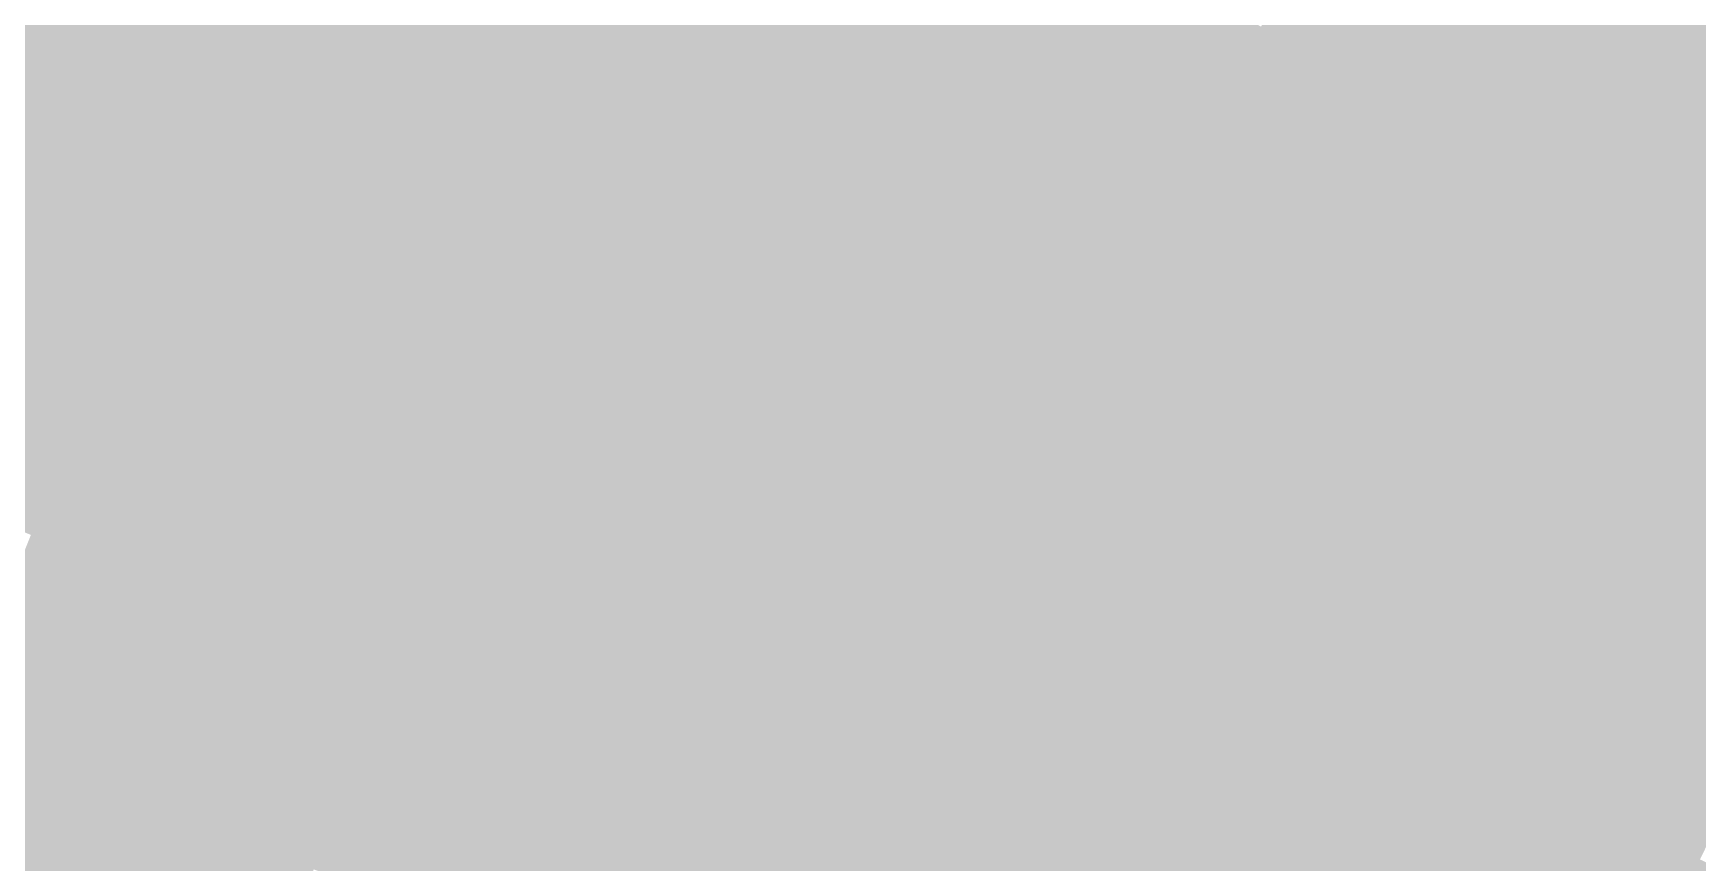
# Model space of a CAD drawing. Header units: inches. Extents: x -266 to 784, y -170 to 213.
# Drawn here: x -143.16 to -113.04, y 53.39 to 68.39 of the extents above; entities that cross this region are included whole.
import ezdxf

# ---------------------------------------------------------------- set-up
doc = ezdxf.new("R2010")
doc.units = ezdxf.units.IN
doc.header["$MEASUREMENT"] = 0

msp = doc.modelspace()

# ---------------------------------------------------------------- linework, layer by layer
at = {"color": 119, "true_color": 0x254c3a}
msp.add_solid([(-135.770094, 68.340922), (-136.663318, 68.790533), (-134.052032, 71.652304), (-134.933953, 72.123701)], dxfattribs=at)
at = {"color": 250, "true_color": 0x162e24}
msp.add_solid([(-143.734298, 67.98126), (-144.638287, 68.408815), (-142.022664, 71.488201), (-142.915888, 71.937813)], dxfattribs=at)
at = {"color": 107, "true_color": 0x346a50}
msp.add_solid([(-127.878583, 68.352527), (-128.760505, 68.823924), (-126.162614, 71.470238), (-127.032701, 71.963136)], dxfattribs=at)
at = {"color": 115, "true_color": 0x4e9d73}
msp.add_solid([(-114.077905, 68.375665), (-114.935634, 68.889768), (-112.365524, 71.154683), (-113.210378, 71.689681)], dxfattribs=at)
at = {"color": 250, "true_color": 0x193227}
msp.add_solid([(-142.830308, 67.553705), (-143.734298, 67.98126), (-141.12944, 71.03859), (-142.022664, 71.488201)], dxfattribs=at)
at = {"color": 119, "true_color": 0x28503d}
msp.add_solid([(-134.876869, 67.891311), (-135.770094, 68.340922), (-133.170111, 71.180907), (-134.052032, 71.652304)], dxfattribs=at)
at = {"color": 107, "true_color": 0x366e53}
msp.add_solid([(-126.996662, 67.88113), (-127.878583, 68.352527), (-125.292527, 70.97734), (-126.162614, 71.470238)], dxfattribs=at)
at = {"color": 117, "true_color": 0x438865}
msp.add_solid([(-120.072005, 68.019951), (-120.942092, 68.512849), (-118.366548, 70.946179), (-119.224277, 71.460281)], dxfattribs=at)
at = {"color": 129, "true_color": 0x2a5441}
msp.add_solid([(-133.983645, 67.441699), (-134.876869, 67.891311), (-132.28819, 70.709511), (-133.170111, 71.180907)], dxfattribs=at)
at = {"color": 115, "true_color": 0x50a176}
msp.add_solid([(-113.220177, 67.861562), (-114.077905, 68.375665), (-111.520671, 70.619686), (-112.365524, 71.154683)], dxfattribs=at)
at = {"color": 99, "true_color": 0x1b362a}
msp.add_solid([(-141.926319, 67.12615), (-142.830308, 67.553705), (-140.236215, 70.588979), (-141.12944, 71.03859)], dxfattribs=at)
at = {"color": 107, "true_color": 0x397256}
msp.add_solid([(-126.114741, 67.409733), (-126.996662, 67.88113), (-124.42244, 70.484441), (-125.292527, 70.97734)], dxfattribs=at)
at = {"color": 127, "true_color": 0x458c68}
msp.add_solid([(-119.201918, 67.527052), (-120.072005, 68.019951), (-117.50882, 70.432076), (-118.366548, 70.946179)], dxfattribs=at)
at = {"color": 109, "true_color": 0x1d3b2e}
for points in [[(-141.02233, 66.698595), (-141.926319, 67.12615), (-139.342991, 70.139367), (-140.236215, 70.588979)], [(-142.616722, 63.217645), (-143.530932, 63.622886), (-141.02233, 66.698595), (-141.926319, 67.12615)]]:
    msp.add_solid(points, dxfattribs=at)
at = {"color": 129, "true_color": 0x2c5944}
msp.add_solid([(-133.090421, 66.992088), (-133.983645, 67.441699), (-131.406268, 70.238114), (-132.28819, 70.709511)], dxfattribs=at)
at = {"color": 117, "true_color": 0x3b765a}
msp.add_solid([(-125.23282, 66.938337), (-126.114741, 67.409733), (-123.552353, 69.991543), (-124.42244, 70.484441)], dxfattribs=at)
at = {"color": 115, "true_color": 0x52a579}
msp.add_solid([(-112.362448, 67.347459), (-113.220177, 67.861562), (-110.675817, 70.084688), (-111.520671, 70.619686)], dxfattribs=at)
at = {"color": 129, "true_color": 0x2e5d47}
msp.add_solid([(-132.197197, 66.542477), (-133.090421, 66.992088), (-130.524347, 69.766717), (-131.406268, 70.238114)], dxfattribs=at)
at = {"color": 115, "true_color": 0x48906b}
msp.add_solid([(-118.331831, 67.034154), (-119.201918, 67.527052), (-116.651091, 69.917973), (-117.50882, 70.432076)], dxfattribs=at)
at = {"color": 109, "true_color": 0x1f3f31}
msp.add_solid([(-140.11834, 66.271039), (-141.02233, 66.698595), (-138.449767, 69.689756), (-139.342991, 70.139367)], dxfattribs=at)
at = {"color": 117, "true_color": 0x3d7b5d}
msp.add_solid([(-124.350898, 66.46694), (-125.23282, 66.938337), (-122.682266, 69.498645), (-123.552353, 69.991543)], dxfattribs=at)
at = {"color": 115, "true_color": 0x4a946e}
msp.add_solid([(-117.461744, 66.541256), (-118.331831, 67.034154), (-115.793362, 69.40387), (-116.651091, 69.917973)], dxfattribs=at)
at = {"color": 109, "true_color": 0x214334}
msp.add_solid([(-139.214351, 65.843484), (-140.11834, 66.271039), (-137.556542, 69.240145), (-138.449767, 69.689756)], dxfattribs=at)
at = {"color": 139, "true_color": 0x30614b}
msp.add_solid([(-131.303972, 66.092865), (-132.197197, 66.542477), (-129.642426, 69.29532), (-130.524347, 69.766717)], dxfattribs=at)
at = {"color": 139, "true_color": 0x32654e}
msp.add_solid([(-130.410748, 65.643254), (-131.303972, 66.092865), (-128.760505, 68.823924), (-129.642426, 69.29532)], dxfattribs=at)
at = {"color": 117, "true_color": 0x3f7f60}
msp.add_solid([(-123.468977, 65.995543), (-124.350898, 66.46694), (-121.812179, 69.005747), (-122.682266, 69.498645)], dxfattribs=at)
at = {"color": 115, "true_color": 0x4c9972}
msp.add_solid([(-116.591657, 66.048358), (-117.461744, 66.541256), (-114.935634, 68.889768), (-115.793362, 69.40387)], dxfattribs=at)
at = {"color": 119, "true_color": 0x234838}
msp.add_solid([(-138.310362, 65.415929), (-139.214351, 65.843484), (-136.663318, 68.790533), (-137.556542, 69.240145)], dxfattribs=at)
at = {"color": 117, "true_color": 0x418363}
msp.add_solid([(-122.587056, 65.524146), (-123.468977, 65.995543), (-120.942092, 68.512849), (-121.812179, 69.005747)], dxfattribs=at)
at = {"color": 119, "true_color": 0x254c3b}
msp.add_solid([(-137.406373, 64.988374), (-138.310362, 65.415929), (-135.770094, 68.340922), (-136.663318, 68.790533)], dxfattribs=at)
at = {"color": 107, "true_color": 0x346a51}
msp.add_solid([(-129.517524, 65.193643), (-130.410748, 65.643254), (-127.878583, 68.352527), (-128.760505, 68.823924)], dxfattribs=at)
at = {"color": 115, "true_color": 0x4e9d75}
msp.add_solid([(-115.72157, 65.55546), (-116.591657, 66.048358), (-114.077905, 68.375665), (-114.935634, 68.889768)], dxfattribs=at)
at = {"color": 117, "true_color": 0x438866}
msp.add_solid([(-121.705134, 65.05275), (-122.587056, 65.524146), (-120.072005, 68.019951), (-120.942092, 68.512849)], dxfattribs=at)
at = {"color": 115, "true_color": 0x50a178}
msp.add_solid([(-114.851483, 65.062561), (-115.72157, 65.55546), (-113.220177, 67.861562), (-114.077905, 68.375665)], dxfattribs=at)
at = {"color": 129, "true_color": 0x28503e}
msp.add_solid([(-136.502383, 64.560819), (-137.406373, 64.988374), (-134.876869, 67.891311), (-135.770094, 68.340922)], dxfattribs=at)
at = {"color": 107, "true_color": 0x366e54}
msp.add_solid([(-128.624299, 64.744031), (-129.517524, 65.193643), (-126.996662, 67.88113), (-127.878583, 68.352527)], dxfattribs=at)
at = {"color": 250, "true_color": 0x193228}
msp.add_solid([(-144.445141, 64.028128), (-145.359351, 64.433369), (-142.830308, 67.553705), (-143.734298, 67.98126)], dxfattribs=at)
at = {"color": 129, "true_color": 0x2a5442}
msp.add_solid([(-135.598394, 64.133264), (-136.502383, 64.560819), (-133.983645, 67.441699), (-134.876869, 67.891311)], dxfattribs=at)
at = {"color": 117, "true_color": 0x397258}
msp.add_solid([(-127.731075, 64.29442), (-128.624299, 64.744031), (-126.114741, 67.409733), (-126.996662, 67.88113)], dxfattribs=at)
at = {"color": 127, "true_color": 0x458c6a}
msp.add_solid([(-120.823213, 64.581353), (-121.705134, 65.05275), (-119.201918, 67.527052), (-120.072005, 68.019951)], dxfattribs=at)
at = {"color": 115, "true_color": 0x52a57b}
msp.add_solid([(-113.981396, 64.569663), (-114.851483, 65.062561), (-112.362448, 67.347459), (-113.220177, 67.861562)], dxfattribs=at)
at = {"color": 109, "true_color": 0x1b362b}
msp.add_solid([(-143.530932, 63.622886), (-144.445141, 64.028128), (-141.926319, 67.12615), (-142.830308, 67.553705)], dxfattribs=at)
at = {"color": 115, "true_color": 0x48906d}
msp.add_solid([(-119.941292, 64.109956), (-120.823213, 64.581353), (-118.331831, 67.034154), (-119.201918, 67.527052)], dxfattribs=at)
at = {"color": 129, "true_color": 0x2c5945}
msp.add_solid([(-134.694405, 63.705709), (-135.598394, 64.133264), (-133.090421, 66.992088), (-133.983645, 67.441699)], dxfattribs=at)
at = {"color": 117, "true_color": 0x3b765b}
msp.add_solid([(-126.837851, 63.844809), (-127.731075, 64.29442), (-125.23282, 66.938337), (-126.114741, 67.409733)], dxfattribs=at)
at = {"color": 125, "true_color": 0x54aa7e}
msp.add_solid([(-113.111309, 64.076765), (-113.981396, 64.569663), (-111.504719, 66.833357), (-112.362448, 67.347459)], dxfattribs=at)
at = {"color": 139, "true_color": 0x2e5d48}
msp.add_solid([(-133.790415, 63.278154), (-134.694405, 63.705709), (-132.197197, 66.542477), (-133.090421, 66.992088)], dxfattribs=at)
at = {"color": 117, "true_color": 0x3d7b5e}
msp.add_solid([(-125.944626, 63.395197), (-126.837851, 63.844809), (-124.350898, 66.46694), (-125.23282, 66.938337)], dxfattribs=at)
at = {"color": 115, "true_color": 0x4a9470}
msp.add_solid([(-119.059371, 63.638559), (-119.941292, 64.109956), (-117.461744, 66.541256), (-118.331831, 67.034154)], dxfattribs=at)
at = {"color": 109, "true_color": 0x1f3f32}
for points in [[(-141.702512, 62.812404), (-142.616722, 63.217645), (-140.11834, 66.271039), (-141.02233, 66.698595)], [(-143.201328, 59.315932), (-144.125207, 59.698615), (-141.702512, 62.812404), (-142.616722, 63.217645)]]:
    msp.add_solid(points, dxfattribs=at)
at = {"color": 125, "true_color": 0x56ae82}
msp.add_solid([(-112.241222, 63.583867), (-113.111309, 64.076765), (-110.646991, 66.319254), (-111.504719, 66.833357)], dxfattribs=at)
at = {"color": 119, "true_color": 0x214335}
msp.add_solid([(-140.788302, 62.407162), (-141.702512, 62.812404), (-139.214351, 65.843484), (-140.11834, 66.271039)], dxfattribs=at)
at = {"color": 139, "true_color": 0x30614c}
msp.add_solid([(-132.886426, 62.850599), (-133.790415, 63.278154), (-131.303972, 66.092865), (-132.197197, 66.542477)], dxfattribs=at)
at = {"color": 117, "true_color": 0x3f7f62}
msp.add_solid([(-125.051402, 62.945586), (-125.944626, 63.395197), (-123.468977, 65.995543), (-124.350898, 66.46694)], dxfattribs=at)
at = {"color": 115, "true_color": 0x4c9973}
msp.add_solid([(-118.177449, 63.167163), (-119.059371, 63.638559), (-116.591657, 66.048358), (-117.461744, 66.541256)], dxfattribs=at)
at = {"color": 139, "true_color": 0x32654f}
msp.add_solid([(-131.982437, 62.423044), (-132.886426, 62.850599), (-130.410748, 65.643254), (-131.303972, 66.092865)], dxfattribs=at)
at = {"color": 117, "true_color": 0x418365}
msp.add_solid([(-124.158178, 62.495975), (-125.051402, 62.945586), (-122.587056, 65.524146), (-123.468977, 65.995543)], dxfattribs=at)
at = {"color": 115, "true_color": 0x4e9d77}
msp.add_solid([(-117.295528, 62.695766), (-118.177449, 63.167163), (-115.72157, 65.55546), (-116.591657, 66.048358)], dxfattribs=at)
at = {"color": 119, "true_color": 0x234839}
for points in [[(-139.874093, 62.001921), (-140.788302, 62.407162), (-138.310362, 65.415929), (-139.214351, 65.843484)], [(-141.353568, 58.550565), (-142.277448, 58.933249), (-139.874093, 62.001921), (-140.788302, 62.407162)]]:
    msp.add_solid(points, dxfattribs=at)
at = {"color": 119, "true_color": 0x254c3c}
msp.add_solid([(-138.959883, 61.59668), (-139.874093, 62.001921), (-137.406373, 64.988374), (-138.310362, 65.415929)], dxfattribs=at)
at = {"color": 107, "true_color": 0x346a52}
msp.add_solid([(-131.078447, 61.995489), (-131.982437, 62.423044), (-129.517524, 65.193643), (-130.410748, 65.643254)], dxfattribs=at)
at = {"color": 127, "true_color": 0x438868}
msp.add_solid([(-123.264954, 62.046364), (-124.158178, 62.495975), (-121.705134, 65.05275), (-122.587056, 65.524146)], dxfattribs=at)
at = {"color": 115, "true_color": 0x50a17a}
msp.add_solid([(-116.413607, 62.224369), (-117.295528, 62.695766), (-114.851483, 65.062561), (-115.72157, 65.55546)], dxfattribs=at)
at = {"color": 107, "true_color": 0x366e56}
msp.add_solid([(-130.174458, 61.567933), (-131.078447, 61.995489), (-128.624299, 64.744031), (-129.517524, 65.193643)], dxfattribs=at)
at = {"color": 125, "true_color": 0x52a57d}
msp.add_solid([(-115.531686, 61.752973), (-116.413607, 62.224369), (-113.981396, 64.569663), (-114.851483, 65.062561)], dxfattribs=at)
at = {"color": 129, "true_color": 0x28503f}
msp.add_solid([(-138.045673, 61.191438), (-138.959883, 61.59668), (-136.502383, 64.560819), (-137.406373, 64.988374)], dxfattribs=at)
at = {"color": 127, "true_color": 0x458c6b}
msp.add_solid([(-122.371729, 61.596752), (-123.264954, 62.046364), (-120.823213, 64.581353), (-121.705134, 65.05275)], dxfattribs=at)
at = {"color": 129, "true_color": 0x2a5443}
msp.add_solid([(-137.131463, 60.786197), (-138.045673, 61.191438), (-135.598394, 64.133264), (-136.502383, 64.560819)], dxfattribs=at)
at = {"color": 117, "true_color": 0x397259}
msp.add_solid([(-129.270469, 61.140378), (-130.174458, 61.567933), (-127.731075, 64.29442), (-128.624299, 64.744031)], dxfattribs=at)
at = {"color": 115, "true_color": 0x48906f}
msp.add_solid([(-121.478505, 61.147141), (-122.371729, 61.596752), (-119.941292, 64.109956), (-120.823213, 64.581353)], dxfattribs=at)
at = {"color": 125, "true_color": 0x54aa80}
msp.add_solid([(-114.649764, 61.281576), (-115.531686, 61.752973), (-113.111309, 64.076765), (-113.981396, 64.569663)], dxfattribs=at)
at = {"color": 117, "true_color": 0x3b765c}
msp.add_solid([(-128.36648, 60.712823), (-129.270469, 61.140378), (-126.837851, 63.844809), (-127.731075, 64.29442)], dxfattribs=at)
at = {"color": 129, "true_color": 0x2c5946}
msp.add_solid([(-136.217254, 60.380956), (-137.131463, 60.786197), (-134.694405, 63.705709), (-135.598394, 64.133264)], dxfattribs=at)
at = {"color": 115, "true_color": 0x4a9472}
msp.add_solid([(-120.585281, 60.69753), (-121.478505, 61.147141), (-119.059371, 63.638559), (-119.941292, 64.109956)], dxfattribs=at)
at = {"color": 125, "true_color": 0x56ae84}
msp.add_solid([(-113.767843, 60.810179), (-114.649764, 61.281576), (-112.241222, 63.583867), (-113.111309, 64.076765)], dxfattribs=at)
at = {"color": 109, "true_color": 0x1d3b2f}
msp.add_solid([(-144.125207, 59.698615), (-145.049087, 60.081299), (-142.616722, 63.217645), (-143.530932, 63.622886)], dxfattribs=at)
at = {"color": 139, "true_color": 0x2e5d49}
msp.add_solid([(-135.303044, 59.975714), (-136.217254, 60.380956), (-133.790415, 63.278154), (-134.694405, 63.705709)], dxfattribs=at)
at = {"color": 117, "true_color": 0x3d7b60}
msp.add_solid([(-127.46249, 60.285268), (-128.36648, 60.712823), (-125.944626, 63.395197), (-126.837851, 63.844809)], dxfattribs=at)
at = {"color": 115, "true_color": 0x4c9975}
msp.add_solid([(-119.692056, 60.247918), (-120.585281, 60.69753), (-118.177449, 63.167163), (-119.059371, 63.638559)], dxfattribs=at)
at = {"color": 125, "true_color": 0x59b287}
msp.add_solid([(-112.885922, 60.338782), (-113.767843, 60.810179), (-111.371135, 63.090969), (-112.241222, 63.583867)], dxfattribs=at)
at = {"color": 139, "true_color": 0x30614d}
msp.add_solid([(-134.388834, 59.570473), (-135.303044, 59.975714), (-132.886426, 62.850599), (-133.790415, 63.278154)], dxfattribs=at)
at = {"color": 117, "true_color": 0x3f7f63}
msp.add_solid([(-126.558501, 59.857713), (-127.46249, 60.285268), (-125.051402, 62.945586), (-125.944626, 63.395197)], dxfattribs=at)
at = {"color": 115, "true_color": 0x4e9d78}
msp.add_solid([(-118.798832, 59.798307), (-119.692056, 60.247918), (-117.295528, 62.695766), (-118.177449, 63.167163)], dxfattribs=at)
at = {"color": 119, "true_color": 0x214336}
msp.add_solid([(-142.277448, 58.933249), (-143.201328, 59.315932), (-140.788302, 62.407162), (-141.702512, 62.812404)], dxfattribs=at)
at = {"color": 139, "true_color": 0x326550}
msp.add_solid([(-133.474624, 59.165232), (-134.388834, 59.570473), (-131.982437, 62.423044), (-132.886426, 62.850599)], dxfattribs=at)
at = {"color": 117, "true_color": 0x418366}
msp.add_solid([(-125.654512, 59.430158), (-126.558501, 59.857713), (-124.158178, 62.495975), (-125.051402, 62.945586)], dxfattribs=at)
at = {"color": 125, "true_color": 0x50a17c}
msp.add_solid([(-117.905608, 59.348696), (-118.798832, 59.798307), (-116.413607, 62.224369), (-117.295528, 62.695766)], dxfattribs=at)
at = {"color": 107, "true_color": 0x346a54}
msp.add_solid([(-132.560415, 58.759991), (-133.474624, 59.165232), (-131.078447, 61.995489), (-131.982437, 62.423044)], dxfattribs=at)
at = {"color": 127, "true_color": 0x43886a}
msp.add_solid([(-124.750522, 59.002603), (-125.654512, 59.430158), (-123.264954, 62.046364), (-124.158178, 62.495975)], dxfattribs=at)
at = {"color": 127, "true_color": 0x458c6d}
msp.add_solid([(-123.846533, 58.575048), (-124.750522, 59.002603), (-122.371729, 61.596752), (-123.264954, 62.046364)], dxfattribs=at)
at = {"color": 125, "true_color": 0x52a57f}
msp.add_solid([(-117.012383, 58.899084), (-117.905608, 59.348696), (-115.531686, 61.752973), (-116.413607, 62.224369)], dxfattribs=at)
at = {"color": 119, "true_color": 0x254c3d}
msp.add_solid([(-140.429689, 58.167882), (-141.353568, 58.550565), (-138.959883, 61.59668), (-139.874093, 62.001921)], dxfattribs=at)
at = {"color": 107, "true_color": 0x366e57}
msp.add_solid([(-131.646205, 58.354749), (-132.560415, 58.759991), (-130.174458, 61.567933), (-131.078447, 61.995489)], dxfattribs=at)
at = {"color": 125, "true_color": 0x54aa82}
msp.add_solid([(-116.119159, 58.449473), (-117.012383, 58.899084), (-114.649764, 61.281576), (-115.531686, 61.752973)], dxfattribs=at)
at = {"color": 129, "true_color": 0x285040}
msp.add_solid([(-139.505809, 57.785198), (-140.429689, 58.167882), (-138.045673, 61.191438), (-138.959883, 61.59668)], dxfattribs=at)
at = {"color": 117, "true_color": 0x39725a}
msp.add_solid([(-130.731995, 57.949508), (-131.646205, 58.354749), (-129.270469, 61.140378), (-130.174458, 61.567933)], dxfattribs=at)
at = {"color": 115, "true_color": 0x489070}
msp.add_solid([(-122.942544, 58.147493), (-123.846533, 58.575048), (-121.478505, 61.147141), (-122.371729, 61.596752)], dxfattribs=at)
at = {"color": 129, "true_color": 0x2a5444}
msp.add_solid([(-138.58193, 57.402515), (-139.505809, 57.785198), (-137.131463, 60.786197), (-138.045673, 61.191438)], dxfattribs=at)
at = {"color": 117, "true_color": 0x3b765e}
msp.add_solid([(-129.817785, 57.544267), (-130.731995, 57.949508), (-128.36648, 60.712823), (-129.270469, 61.140378)], dxfattribs=at)
at = {"color": 115, "true_color": 0x4a9474}
msp.add_solid([(-122.038555, 57.719938), (-122.942544, 58.147493), (-120.585281, 60.69753), (-121.478505, 61.147141)], dxfattribs=at)
at = {"color": 125, "true_color": 0x56ae86}
msp.add_solid([(-115.225935, 57.999862), (-116.119159, 58.449473), (-113.767843, 60.810179), (-114.649764, 61.281576)], dxfattribs=at)
at = {"color": 129, "true_color": 0x2c5947}
msp.add_solid([(-137.65805, 57.019831), (-138.58193, 57.402515), (-136.217254, 60.380956), (-137.131463, 60.786197)], dxfattribs=at)
at = {"color": 117, "true_color": 0x3d7b61}
msp.add_solid([(-128.903576, 57.139025), (-129.817785, 57.544267), (-127.46249, 60.285268), (-128.36648, 60.712823)], dxfattribs=at)
at = {"color": 115, "true_color": 0x4c9977}
msp.add_solid([(-121.134565, 57.292383), (-122.038555, 57.719938), (-119.692056, 60.247918), (-120.585281, 60.69753)], dxfattribs=at)
at = {"color": 125, "true_color": 0x59b289}
msp.add_solid([(-114.332711, 57.55025), (-115.225935, 57.999862), (-112.885922, 60.338782), (-113.767843, 60.810179)], dxfattribs=at)
at = {"color": 139, "true_color": 0x2e5d4b}
msp.add_solid([(-136.734171, 56.637148), (-137.65805, 57.019831), (-135.303044, 59.975714), (-136.217254, 60.380956)], dxfattribs=at)
at = {"color": 117, "true_color": 0x3f7f65}
msp.add_solid([(-127.989366, 56.733784), (-128.903576, 57.139025), (-126.558501, 59.857713), (-127.46249, 60.285268)], dxfattribs=at)
at = {"color": 115, "true_color": 0x4e9d7a}
msp.add_solid([(-120.230576, 56.864827), (-121.134565, 57.292383), (-118.798832, 59.798307), (-119.692056, 60.247918)], dxfattribs=at)
at = {"color": 103, "true_color": 0x5bb68c}
msp.add_solid([(-113.439486, 57.100639), (-114.332711, 57.55025), (-112.004001, 59.867386), (-112.885922, 60.338782)], dxfattribs=at)
at = {"color": 139, "true_color": 0x30614e}
msp.add_solid([(-135.810291, 56.254465), (-136.734171, 56.637148), (-134.388834, 59.570473), (-135.303044, 59.975714)], dxfattribs=at)
at = {"color": 127, "true_color": 0x418368}
msp.add_solid([(-127.075156, 56.328543), (-127.989366, 56.733784), (-125.654512, 59.430158), (-126.558501, 59.857713)], dxfattribs=at)
at = {"color": 125, "true_color": 0x50a17e}
msp.add_solid([(-119.326587, 56.437272), (-120.230576, 56.864827), (-117.905608, 59.348696), (-118.798832, 59.798307)], dxfattribs=at)
at = {"color": 113, "true_color": 0x5dbb8f}
msp.add_solid([(-112.546262, 56.651028), (-113.439486, 57.100639), (-111.122079, 59.395989), (-112.004001, 59.867386)], dxfattribs=at)
at = {"color": 139, "true_color": 0x326551}
msp.add_solid([(-134.886412, 55.871781), (-135.810291, 56.254465), (-133.474624, 59.165232), (-134.388834, 59.570473)], dxfattribs=at)
at = {"color": 127, "true_color": 0x43886b}
msp.add_solid([(-126.160946, 55.923301), (-127.075156, 56.328543), (-124.750522, 59.002603), (-125.654512, 59.430158)], dxfattribs=at)
at = {"color": 125, "true_color": 0x52a581}
msp.add_solid([(-118.422597, 56.009717), (-119.326587, 56.437272), (-117.012383, 58.899084), (-117.905608, 59.348696)], dxfattribs=at)
at = {"color": 119, "true_color": 0x214337}
msp.add_solid([(-143.680891, 55.423836), (-144.613884, 55.783731), (-142.277448, 58.933249), (-143.201328, 59.315932)], dxfattribs=at)
at = {"color": 107, "true_color": 0x346a55}
msp.add_solid([(-133.962532, 55.489098), (-134.886412, 55.871781), (-132.560415, 58.759991), (-133.474624, 59.165232)], dxfattribs=at)
at = {"color": 119, "true_color": 0x23483a}
msp.add_solid([(-142.747898, 55.063941), (-143.680891, 55.423836), (-141.353568, 58.550565), (-142.277448, 58.933249)], dxfattribs=at)
at = {"color": 117, "true_color": 0x366e58}
msp.add_solid([(-133.038653, 55.106414), (-133.962532, 55.489098), (-131.646205, 58.354749), (-132.560415, 58.759991)], dxfattribs=at)
at = {"color": 127, "true_color": 0x458c6f}
msp.add_solid([(-125.246737, 55.51806), (-126.160946, 55.923301), (-123.846533, 58.575048), (-124.750522, 59.002603)], dxfattribs=at)
at = {"color": 125, "true_color": 0x54aa84}
msp.add_solid([(-117.518608, 55.582162), (-118.422597, 56.009717), (-116.119159, 58.449473), (-117.012383, 58.899084)], dxfattribs=at)
at = {"color": 129, "true_color": 0x254c3e}
msp.add_solid([(-141.814905, 54.704046), (-142.747898, 55.063941), (-140.429689, 58.167882), (-141.353568, 58.550565)], dxfattribs=at)
at = {"color": 115, "true_color": 0x489072}
msp.add_solid([(-124.332527, 55.112819), (-125.246737, 55.51806), (-122.942544, 58.147493), (-123.846533, 58.575048)], dxfattribs=at)
at = {"color": 125, "true_color": 0x56ae88}
msp.add_solid([(-116.614619, 55.154607), (-117.518608, 55.582162), (-115.225935, 57.999862), (-116.119159, 58.449473)], dxfattribs=at)
at = {"color": 129, "true_color": 0x285041}
msp.add_solid([(-140.881913, 54.344151), (-141.814905, 54.704046), (-139.505809, 57.785198), (-140.429689, 58.167882)], dxfattribs=at)
at = {"color": 117, "true_color": 0x39725c}
msp.add_solid([(-132.114773, 54.723731), (-133.038653, 55.106414), (-130.731995, 57.949508), (-131.646205, 58.354749)], dxfattribs=at)
at = {"color": 115, "true_color": 0x4a9475}
msp.add_solid([(-123.418317, 54.707577), (-124.332527, 55.112819), (-122.038555, 57.719938), (-122.942544, 58.147493)], dxfattribs=at)
at = {"color": 117, "true_color": 0x3b765f}
msp.add_solid([(-131.190894, 54.341047), (-132.114773, 54.723731), (-129.817785, 57.544267), (-130.731995, 57.949508)], dxfattribs=at)
at = {"color": 125, "true_color": 0x59b28b}
msp.add_solid([(-115.71063, 54.727052), (-116.614619, 55.154607), (-114.332711, 57.55025), (-115.225935, 57.999862)], dxfattribs=at)
at = {"color": 129, "true_color": 0x2a5445}
msp.add_solid([(-139.94892, 53.984255), (-140.881913, 54.344151), (-138.58193, 57.402515), (-139.505809, 57.785198)], dxfattribs=at)
at = {"color": 117, "true_color": 0x3d7b63}
msp.add_solid([(-130.267014, 53.958364), (-131.190894, 54.341047), (-128.903576, 57.139025), (-129.817785, 57.544267)], dxfattribs=at)
at = {"color": 115, "true_color": 0x4c9979}
msp.add_solid([(-122.504107, 54.302336), (-123.418317, 54.707577), (-121.134565, 57.292383), (-122.038555, 57.719938)], dxfattribs=at)
at = {"color": 113, "true_color": 0x5bb68e}
msp.add_solid([(-114.80664, 54.299497), (-115.71063, 54.727052), (-113.439486, 57.100639), (-114.332711, 57.55025)], dxfattribs=at)
at = {"color": 139, "true_color": 0x2c5948}
msp.add_solid([(-139.015927, 53.62436), (-139.94892, 53.984255), (-137.65805, 57.019831), (-138.58193, 57.402515)], dxfattribs=at)
at = {"color": 125, "true_color": 0x4e9d7c}
msp.add_solid([(-121.589898, 53.897095), (-122.504107, 54.302336), (-120.230576, 56.864827), (-121.134565, 57.292383)], dxfattribs=at)
at = {"color": 139, "true_color": 0x2e5d4c}
msp.add_solid([(-138.082934, 53.264465), (-139.015927, 53.62436), (-136.734171, 56.637148), (-137.65805, 57.019831)], dxfattribs=at)
at = {"color": 117, "true_color": 0x3f7f66}
msp.add_solid([(-129.343135, 53.575681), (-130.267014, 53.958364), (-127.989366, 56.733784), (-128.903576, 57.139025)], dxfattribs=at)
at = {"color": 113, "true_color": 0x5dbb92}
msp.add_solid([(-113.902651, 53.871942), (-114.80664, 54.299497), (-112.546262, 56.651028), (-113.439486, 57.100639)], dxfattribs=at)
at = {"color": 139, "true_color": 0x30614f}
msp.add_solid([(-137.149941, 52.90457), (-138.082934, 53.264465), (-135.810291, 56.254465), (-136.734171, 56.637148)], dxfattribs=at)
at = {"color": 127, "true_color": 0x418369}
msp.add_solid([(-128.419255, 53.192997), (-129.343135, 53.575681), (-127.075156, 56.328543), (-127.989366, 56.733784)], dxfattribs=at)
at = {"color": 125, "true_color": 0x50a180}
msp.add_solid([(-120.675688, 53.491853), (-121.589898, 53.897095), (-119.326587, 56.437272), (-120.230576, 56.864827)], dxfattribs=at)
at = {"color": 113, "true_color": 0x5fbf95}
msp.add_solid([(-112.998662, 53.444387), (-113.902651, 53.871942), (-111.653038, 56.201416), (-112.546262, 56.651028)], dxfattribs=at)
at = {"color": 127, "true_color": 0x43886d}
msp.add_solid([(-127.495375, 52.810314), (-128.419255, 53.192997), (-126.160946, 55.923301), (-127.075156, 56.328543)], dxfattribs=at)
at = {"color": 125, "true_color": 0x52a583}
msp.add_solid([(-119.761478, 53.086612), (-120.675688, 53.491853), (-118.422597, 56.009717), (-119.326587, 56.437272)], dxfattribs=at)
at = {"color": 139, "true_color": 0x326553}
msp.add_solid([(-136.216949, 52.544675), (-137.149941, 52.90457), (-134.886412, 55.871781), (-135.810291, 56.254465)], dxfattribs=at)
at = {"color": 107, "true_color": 0x346a56}
msp.add_solid([(-135.283956, 52.18478), (-136.216949, 52.544675), (-133.962532, 55.489098), (-134.886412, 55.871781)], dxfattribs=at)
at = {"color": 127, "true_color": 0x458c70}
msp.add_solid([(-126.571496, 52.42763), (-127.495375, 52.810314), (-125.246737, 55.51806), (-126.160946, 55.923301)], dxfattribs=at)
at = {"color": 125, "true_color": 0x54aa86}
msp.add_solid([(-118.847268, 52.681371), (-119.761478, 53.086612), (-117.518608, 55.582162), (-118.422597, 56.009717)], dxfattribs=at)
at = {"color": 119, "true_color": 0x23483b}
msp.add_solid([(-144.056242, 51.544148), (-144.997786, 51.881037), (-142.747898, 55.063941), (-143.680891, 55.423836)], dxfattribs=at)
at = {"color": 117, "true_color": 0x366e5a}
msp.add_solid([(-134.350963, 51.824885), (-135.283956, 52.18478), (-133.038653, 55.106414), (-133.962532, 55.489098)], dxfattribs=at)
at = {"color": 115, "true_color": 0x489074}
msp.add_solid([(-125.647616, 52.044947), (-126.571496, 52.42763), (-124.332527, 55.112819), (-125.246737, 55.51806)], dxfattribs=at)
at = {"color": 125, "true_color": 0x56ae8a}
msp.add_solid([(-117.933058, 52.27613), (-118.847268, 52.681371), (-116.614619, 55.154607), (-117.518608, 55.582162)], dxfattribs=at)
at = {"color": 125, "true_color": 0x59b28d}
msp.add_solid([(-117.018849, 51.870888), (-117.933058, 52.27613), (-115.71063, 54.727052), (-116.614619, 55.154607)], dxfattribs=at)
at = {"color": 129, "true_color": 0x254c3f}
msp.add_solid([(-143.114698, 51.207258), (-144.056242, 51.544148), (-141.814905, 54.704046), (-142.747898, 55.063941)], dxfattribs=at)
at = {"color": 117, "true_color": 0x39725d}
msp.add_solid([(-133.41797, 51.46499), (-134.350963, 51.824885), (-132.114773, 54.723731), (-133.038653, 55.106414)], dxfattribs=at)
at = {"color": 115, "true_color": 0x4a9477}
msp.add_solid([(-124.723737, 51.662263), (-125.647616, 52.044947), (-123.418317, 54.707577), (-124.332527, 55.112819)], dxfattribs=at)
at = {"color": 129, "true_color": 0x285042}
msp.add_solid([(-142.173154, 50.870368), (-143.114698, 51.207258), (-140.881913, 54.344151), (-141.814905, 54.704046)], dxfattribs=at)
at = {"color": 117, "true_color": 0x3b7661}
msp.add_solid([(-132.484977, 51.105095), (-133.41797, 51.46499), (-131.190894, 54.341047), (-132.114773, 54.723731)], dxfattribs=at)
at = {"color": 115, "true_color": 0x4c997b}
msp.add_solid([(-123.799857, 51.27958), (-124.723737, 51.662263), (-122.504107, 54.302336), (-123.418317, 54.707577)], dxfattribs=at)
at = {"color": 113, "true_color": 0x5bb690}
msp.add_solid([(-116.104639, 51.465647), (-117.018849, 51.870888), (-114.80664, 54.299497), (-115.71063, 54.727052)], dxfattribs=at)
at = {"color": 129, "true_color": 0x2a5446}
msp.add_solid([(-141.23161, 50.533478), (-142.173154, 50.870368), (-139.94892, 53.984255), (-140.881913, 54.344151)], dxfattribs=at)
at = {"color": 117, "true_color": 0x3d7b64}
msp.add_solid([(-131.551985, 50.7452), (-132.484977, 51.105095), (-130.267014, 53.958364), (-131.190894, 54.341047)], dxfattribs=at)
at = {"color": 125, "true_color": 0x4e9d7e}
msp.add_solid([(-122.875978, 50.896897), (-123.799857, 51.27958), (-121.589898, 53.897095), (-122.504107, 54.302336)], dxfattribs=at)
at = {"color": 113, "true_color": 0x5dbb94}
msp.add_solid([(-115.190429, 51.060406), (-116.104639, 51.465647), (-113.902651, 53.871942), (-114.80664, 54.299497)], dxfattribs=at)
at = {"color": 139, "true_color": 0x2c5949}
msp.add_solid([(-140.290066, 50.196588), (-141.23161, 50.533478), (-139.015927, 53.62436), (-139.94892, 53.984255)], dxfattribs=at)
at = {"color": 127, "true_color": 0x3f7f68}
msp.add_solid([(-130.618992, 50.385305), (-131.551985, 50.7452), (-129.343135, 53.575681), (-130.267014, 53.958364)], dxfattribs=at)
at = {"color": 139, "true_color": 0x2e5d4d}
msp.add_solid([(-139.348522, 49.859698), (-140.290066, 50.196588), (-138.082934, 53.264465), (-139.015927, 53.62436)], dxfattribs=at)
at = {"color": 125, "true_color": 0x50a181}
msp.add_solid([(-121.952098, 50.514213), (-122.875978, 50.896897), (-120.675688, 53.491853), (-121.589898, 53.897095)], dxfattribs=at)
at = {"color": 113, "true_color": 0x5fbf97}
msp.add_solid([(-114.276219, 50.655164), (-115.190429, 51.060406), (-112.998662, 53.444387), (-113.902651, 53.871942)], dxfattribs=at)
at = {"color": 127, "true_color": 0x41836b}
msp.add_solid([(-129.685999, 50.02541), (-130.618992, 50.385305), (-128.419255, 53.192997), (-129.343135, 53.575681)], dxfattribs=at)
at = {"color": 125, "true_color": 0x52a585}
msp.add_solid([(-121.028219, 50.13153), (-121.952098, 50.514213), (-119.761478, 53.086612), (-120.675688, 53.491853)], dxfattribs=at)
at = {"color": 113, "true_color": 0x61c39b}
msp.add_solid([(-113.36201, 50.249923), (-114.276219, 50.655164), (-112.094672, 53.016832), (-112.998662, 53.444387)], dxfattribs=at)

doc.saveas('drawing.dxf')
